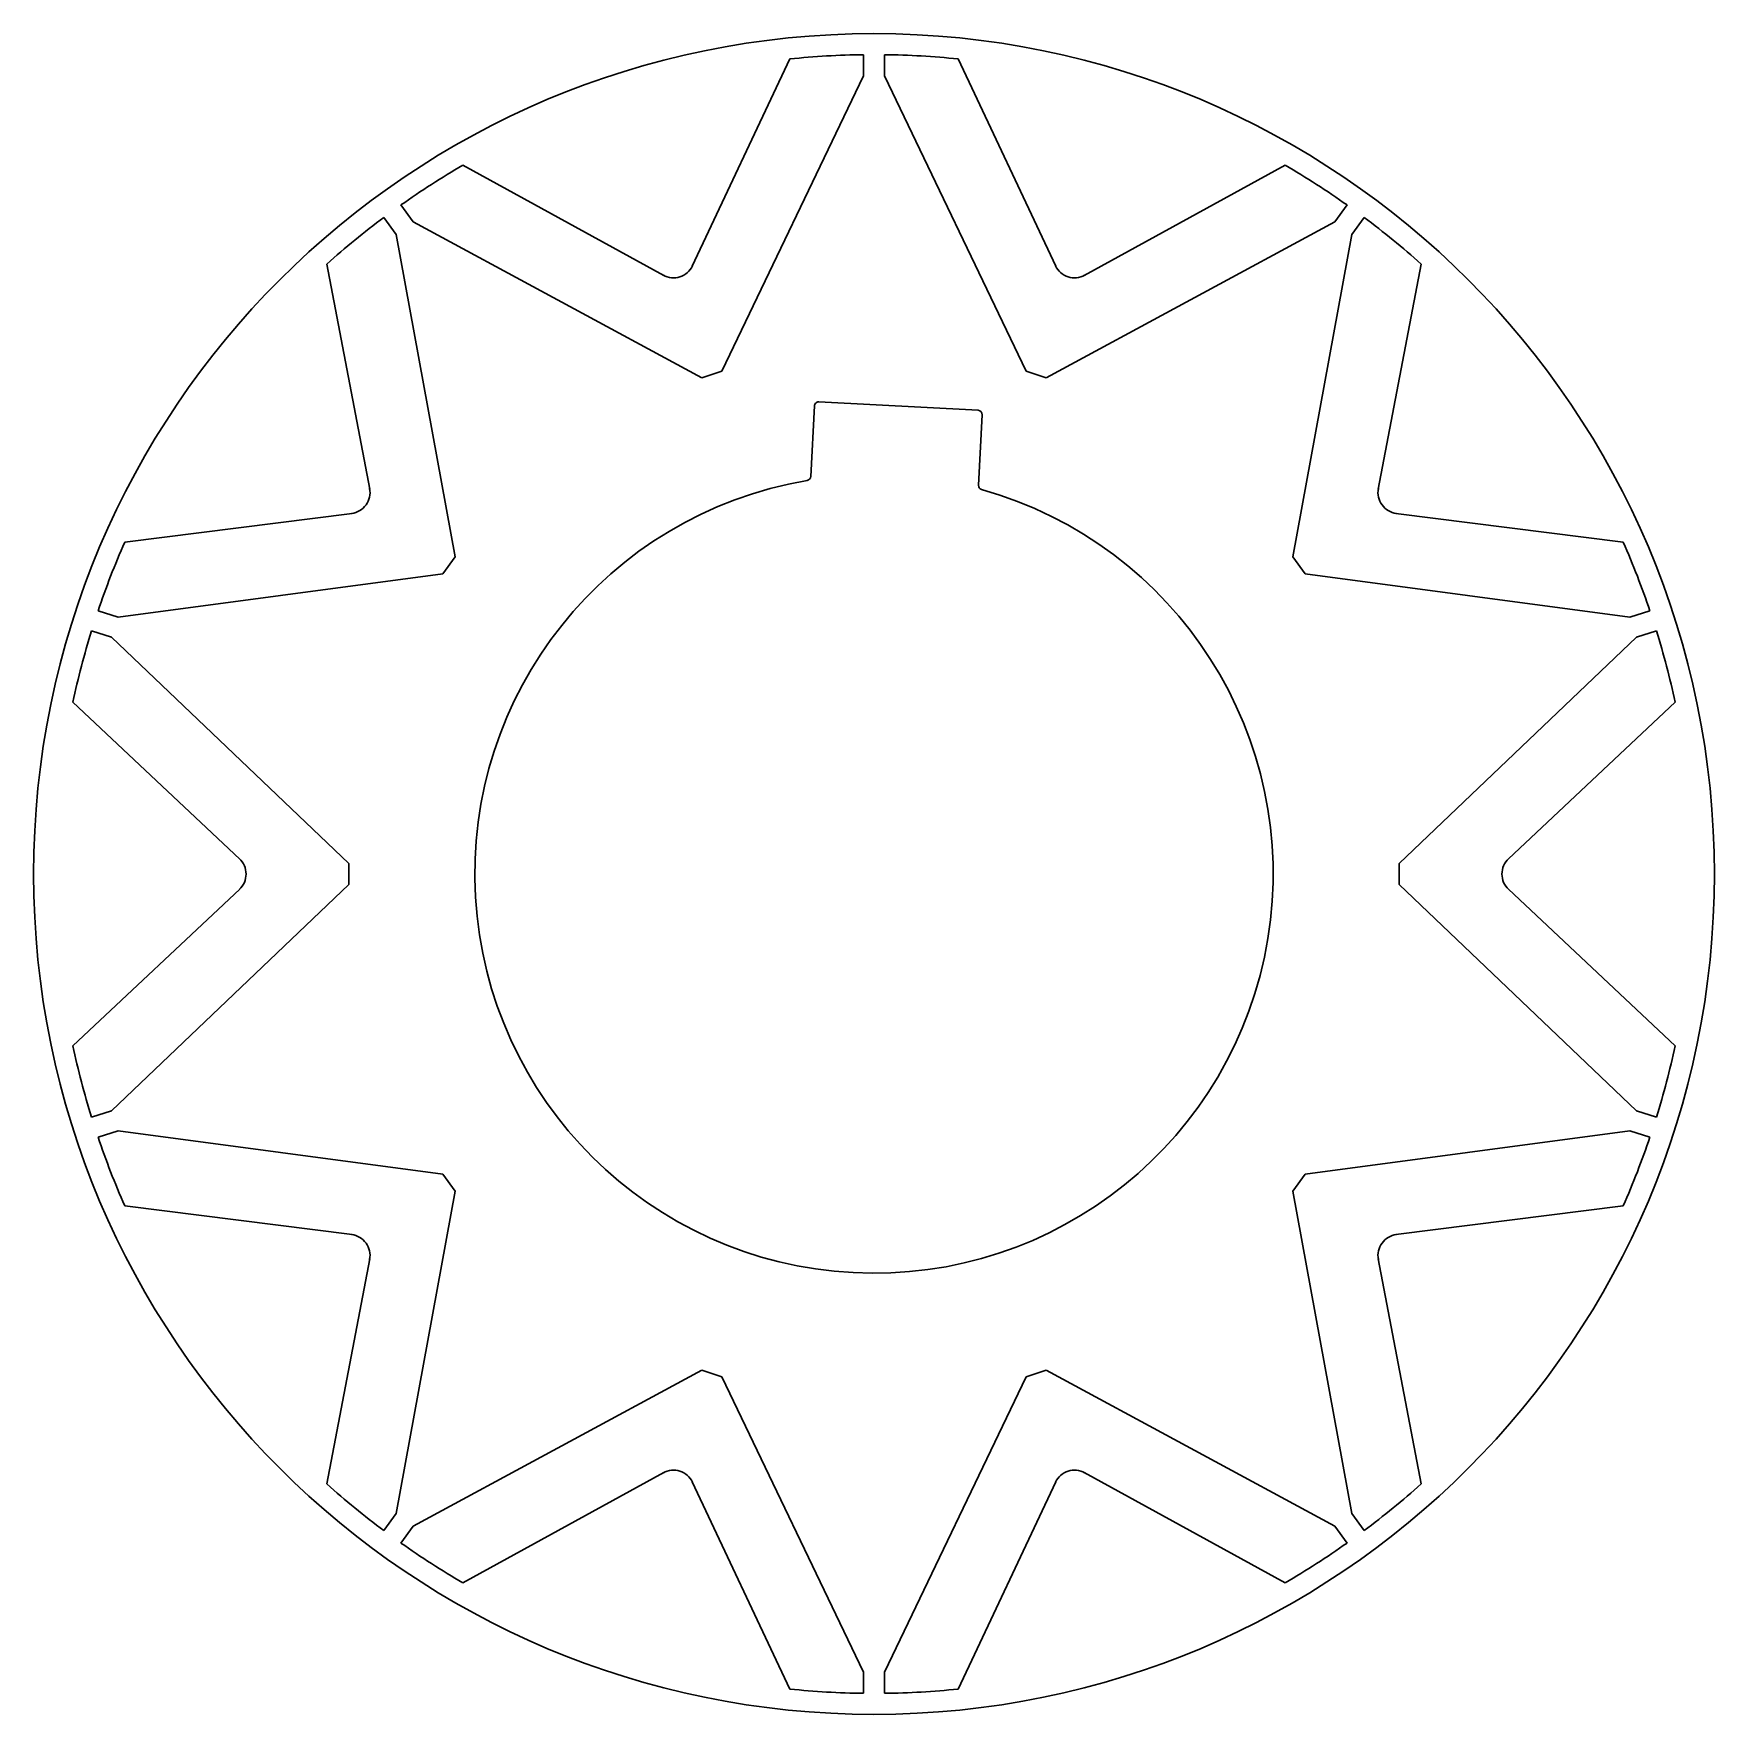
# Model space of a CAD drawing. Extents: x 6085.5 to 6165.5, y 235.5 to 315.5.
import ezdxf

# ---------------------------------------------------------------- set-up
doc = ezdxf.new("R2010")
doc.units = 0
doc.header["$LTSCALE"] = 5
doc.header["$MEASUREMENT"] = 0
doc.layers.get('0').update_dxf_attribs({"linetype": 'CONTINUOUS', "lineweight": 30})

msp = doc.modelspace()

# ---------------------------------------------------------------- linework, layer by layer
for p, q in [((6125.009, 313.455), (6125.009, 314.455)), ((6126.009, 313.455), (6126.009, 314.455)), ((6121.509, 314.253), (6116.86, 304.388)), ((6129.51, 314.253), (6134.159, 304.388)), ((6118.261, 299.384), (6125.009, 313.455)), ((6132.758, 299.384), (6126.009, 313.455)), ((6105.943, 309.195), (6115.502, 303.947)), ((6145.076, 309.195), (6135.516, 303.947)), ((6103.58, 306.492), (6102.992, 307.301)), ((6147.439, 306.492), (6148.027, 307.301)), ((6102.771, 305.904), (6102.183, 306.713)), ((6117.31, 299.075), (6103.58, 306.492)), ((6133.709, 299.075), (6147.439, 306.492)), ((6148.248, 305.904), (6148.836, 306.713)), ((6105.582, 290.555), (6102.771, 305.904)), ((6145.437, 290.555), (6148.248, 305.904)), ((6099.47, 304.492), (6101.508, 293.779)), ((6151.549, 304.492), (6149.511, 293.779)), ((6118.261, 299.384), (6117.31, 299.075)), ((6133.709, 299.075), (6132.758, 299.384)), ((6122.672, 297.737), (6122.495, 294.377)), ((6122.882, 297.927), (6130.471, 297.529)), ((6130.661, 297.319), (6130.484, 293.958)), ((6089.85, 291.251), (6100.669, 292.624)), ((6161.169, 291.251), (6150.35, 292.624)), ((6105.582, 290.555), (6104.994, 289.745)), ((6146.025, 289.745), (6145.437, 290.555)), ((6104.994, 289.745), (6089.527, 287.675)), ((6146.025, 289.745), (6161.492, 287.675)), ((6089.527, 287.675), (6088.576, 287.985)), ((6161.492, 287.675), (6162.443, 287.985)), ((6089.218, 286.724), (6088.267, 287.033)), ((6100.514, 275.958), (6089.218, 286.724)), ((6150.504, 275.958), (6161.801, 286.724)), ((6161.801, 286.724), (6162.752, 287.033)), ((6087.378, 283.642), (6095.323, 276.172)), ((6163.641, 283.642), (6155.711, 276.187)), ((6100.514, 275.958), (6100.514, 274.958)), ((6150.504, 274.958), (6150.504, 275.958)), ((6087.378, 267.275), (6095.323, 274.744)), ((6100.514, 274.958), (6089.218, 264.192)), ((6150.504, 274.958), (6161.801, 264.192)), ((6163.641, 267.275), (6155.711, 274.73)), ((6089.218, 264.192), (6088.267, 263.883)), ((6161.801, 264.192), (6162.752, 263.883)), ((6089.527, 263.241), (6088.576, 262.932)), ((6104.994, 261.171), (6089.527, 263.241)), ((6146.025, 261.171), (6161.492, 263.241)), ((6161.492, 263.241), (6162.443, 262.932)), ((6104.994, 261.171), (6105.582, 260.362)), ((6145.437, 260.362), (6146.025, 261.171)), ((6105.582, 260.362), (6102.771, 245.012)), ((6145.437, 260.362), (6148.248, 245.012)), ((6089.85, 259.665), (6100.669, 258.293)), ((6161.169, 259.665), (6150.35, 258.293)), ((6099.47, 246.425), (6101.508, 257.138)), ((6151.549, 246.425), (6149.511, 257.138)), ((6117.31, 251.841), (6103.58, 244.424)), ((6117.31, 251.841), (6118.261, 251.532)), ((6118.261, 251.532), (6125.009, 237.462)), ((6132.758, 251.532), (6126.009, 237.462)), ((6132.758, 251.532), (6133.709, 251.841)), ((6133.709, 251.841), (6147.439, 244.424)), ((6105.943, 241.722), (6115.502, 246.97)), ((6121.509, 236.664), (6116.86, 246.529)), ((6129.51, 236.664), (6134.159, 246.529)), ((6145.076, 241.722), (6135.516, 246.97)), ((6102.771, 245.012), (6102.183, 244.203)), ((6148.248, 245.012), (6148.836, 244.203)), ((6103.58, 244.424), (6102.992, 243.615)), ((6147.439, 244.424), (6148.027, 243.615)), ((6125.009, 237.462), (6125.009, 236.462)), ((6126.009, 237.462), (6126.009, 236.462))]:
    msp.add_line(p, q)
msp.add_circle((6125.509, 275.458), 40)
for centre, radius, start, end in [((6125.509, 275.458), 39, 90.73458, 95.88769), ((6125.509, 275.458), 39, 84.11231, 89.26542), ((6125.509, 275.458), 39, 120.11231, 125.26542), ((6125.509, 275.458), 39, 54.73458, 59.88769), ((6125.509, 275.458), 39, 126.73458, 131.88769), ((6125.509, 275.458), 39, 48.11231, 53.26542), ((6115.965, 304.834), 1, 241.23145, 334.76855), ((6135.054, 304.834), 1, 205.23145, 298.76855), ((6122.871, 297.727), 0.2, 87, 177), ((6130.461, 297.329), 0.2, 357, 87), ((6100.521, 293.613), 1, 277.23145, 10.76855), ((6125.509, 275.458), 19, 99.63563, 74.36437), ((6122.296, 294.387), 0.2, 279.63563, 357), ((6130.684, 293.948), 0.2, 177, 254.36437), ((6150.498, 293.613), 1, 169.23145, 262.76855), ((6125.509, 275.458), 39, 156.11231, 161.26542), ((6125.509, 275.458), 39, 18.73458, 23.88769), ((6125.509, 275.458), 39, 162.73458, 167.88769), ((6125.509, 275.458), 39, 12.11231, 17.26542), ((6094.622, 275.458), 1, 313.23145, 46.76855), ((6156.396, 275.458), 1, 133.23145, 226.76855), ((6125.509, 275.458), 39, 192.11231, 197.26542), ((6125.509, 275.458), 39, 342.73458, 347.88769), ((6125.509, 275.458), 39, 198.73458, 203.88769), ((6125.509, 275.458), 39, 336.11231, 341.26542), ((6100.521, 257.303), 1, 349.23145, 82.76855), ((6150.498, 257.303), 1, 97.23145, 190.76855), ((6125.509, 275.458), 39, 228.11231, 233.26542), ((6115.965, 246.083), 1, 25.23145, 118.76855), ((6135.054, 246.083), 1, 61.23145, 154.76855), ((6125.509, 275.458), 39, 306.73458, 311.88769), ((6125.509, 275.458), 39, 234.73458, 239.88769), ((6125.509, 275.458), 39, 300.11231, 305.26542), ((6125.509, 275.458), 39, 264.11231, 269.26542), ((6125.509, 275.458), 39, 270.73458, 275.88769)]:
    msp.add_arc(centre, radius, start, end)

doc.saveas('drawing.dxf')
